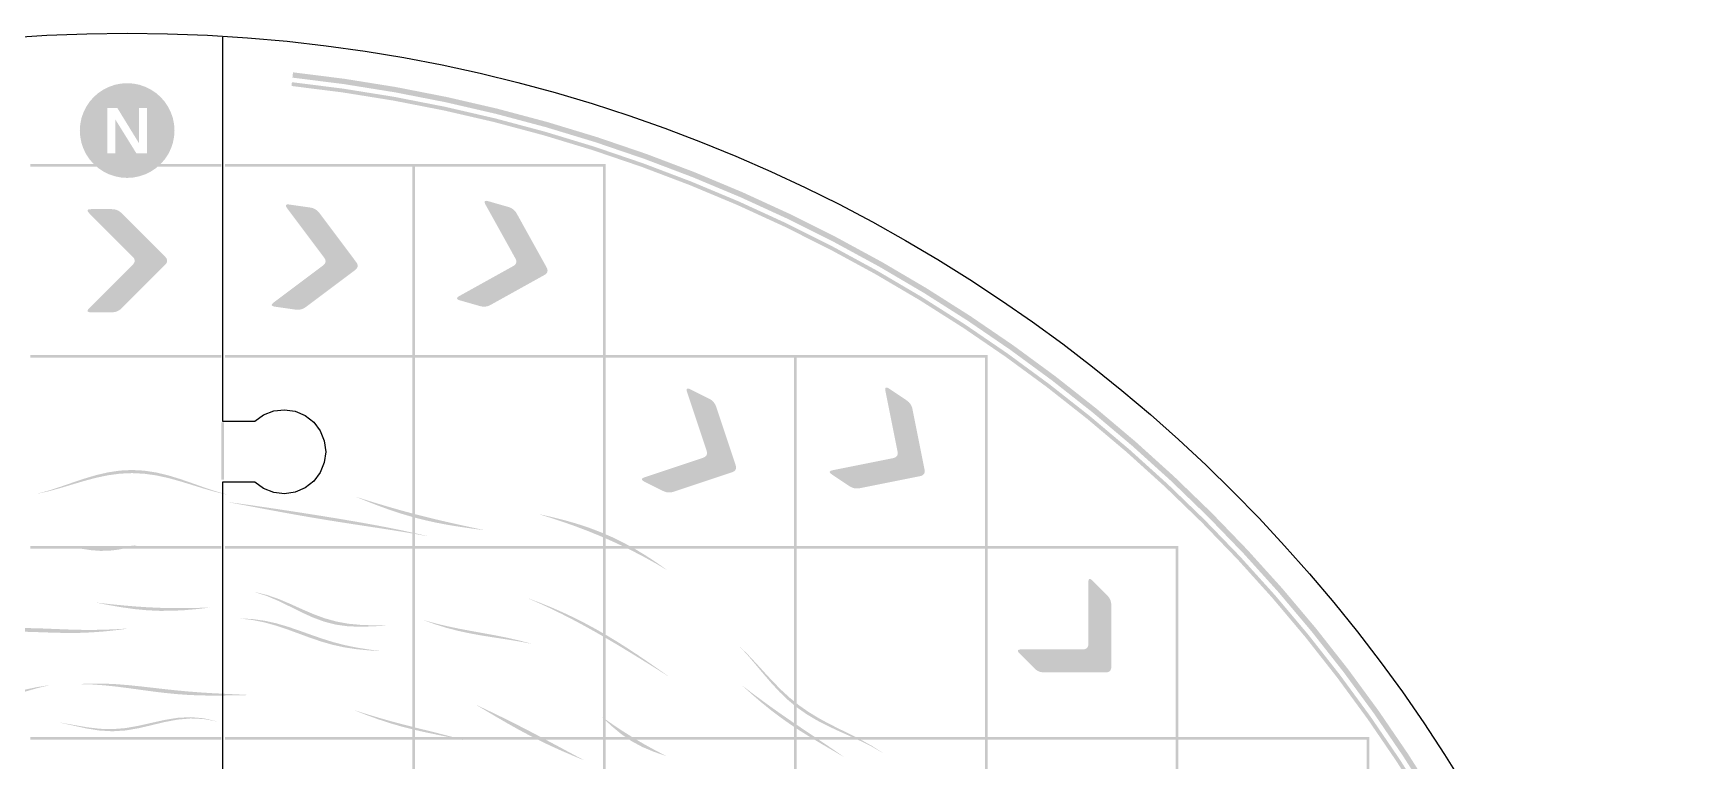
# Model space of a CAD drawing. Header units: millimetres. Extents: x 0 to 382, y 0 to 382.
# Drawn here: x 179.6 to 382.4, y 293.4 to 382.4 of the extents above; entities that cross this region are included whole.
import ezdxf

# ---------------------------------------------------------------- set-up
doc = ezdxf.new("R2010")
doc.units = ezdxf.units.MM
doc.layers.add('CUT', color=1, linetype='Continuous')
doc.layers.add('RASTER', color=7, linetype='Continuous')

msp = doc.modelspace()

# ---------------------------------------------------------------- hatches: boundary and pattern name
at = {"layer": 'RASTER'}
for points in [[(211.422, 377.623), (217.722, 376.829), (223.992, 375.823), (230.224, 374.605), (236.411, 373.177), (242.547, 371.54), (248.623, 369.697), (254.634, 367.649), (260.572, 365.399), (266.43, 362.949), (272.202, 360.302), (277.881, 357.461), (283.461, 354.43), (288.935, 351.212), (294.296, 347.81), (299.54, 344.229), (304.659, 340.472), (309.649, 336.544), (314.502, 332.45), (319.214, 328.193), (323.78, 323.78), (328.193, 319.214), (332.45, 314.502), (336.544, 309.649), (340.472, 304.659), (344.229, 299.54), (347.81, 294.296), (351.212, 288.935), (354.43, 283.461), (357.461, 277.881), (360.302, 272.202), (362.949, 266.43), (365.399, 260.572), (367.649, 254.634), (369.697, 248.623), (371.54, 242.547), (373.177, 236.411), (374.605, 230.224), (375.823, 223.992), (376.829, 217.723), (377.623, 211.422), (376.973, 211.352), (376.182, 217.63), (375.179, 223.878), (373.966, 230.088), (372.542, 236.254), (370.912, 242.368), (369.075, 248.423), (367.034, 254.413), (364.791, 260.33), (362.35, 266.168), (359.712, 271.919), (356.882, 277.579), (353.861, 283.139), (350.654, 288.594), (347.264, 293.937), (343.695, 299.162), (339.951, 304.264), (336.037, 309.236), (331.957, 314.072), (327.716, 318.768), (323.318, 323.318), (318.768, 327.716), (314.072, 331.957), (309.236, 336.037), (304.264, 339.952), (299.162, 343.695), (293.937, 347.264), (288.594, 350.654), (283.139, 353.861), (277.579, 356.882), (271.919, 359.712), (266.167, 362.35), (260.33, 364.791), (254.412, 367.034), (248.423, 369.075), (242.368, 370.912), (236.254, 372.543), (230.088, 373.966), (223.878, 375.179), (217.63, 376.182), (211.352, 376.973)], [(211.291, 376.416), (217.55, 375.627), (223.779, 374.628), (229.971, 373.418), (236.118, 371.999), (242.214, 370.373), (248.251, 368.541), (254.223, 366.506), (260.122, 364.271), (265.942, 361.837), (271.677, 359.207), (277.319, 356.385), (282.863, 353.373), (288.301, 350.176), (293.629, 346.796), (298.838, 343.238), (303.925, 339.505), (308.882, 335.603), (313.704, 331.535), (318.385, 327.306), (322.921, 322.921), (327.306, 318.385), (331.535, 313.704), (335.603, 308.882), (339.505, 303.925), (343.238, 298.838), (346.796, 293.629), (350.176, 288.302), (353.373, 282.863), (356.385, 277.32), (359.207, 271.677), (361.837, 265.943), (364.271, 260.122), (366.506, 254.223), (368.541, 248.251), (370.373, 242.214), (371.999, 236.118), (373.417, 229.971), (374.627, 223.78), (375.627, 217.55), (376.415, 211.291), (375.951, 211.241), (375.165, 217.484), (374.168, 223.698), (372.961, 229.874), (371.545, 236.006), (369.923, 242.086), (368.097, 248.108), (366.067, 254.065), (363.837, 259.949), (361.409, 265.755), (358.786, 271.475), (355.971, 277.104), (352.967, 282.633), (349.777, 288.058), (346.406, 293.372), (342.857, 298.569), (339.134, 303.642), (335.241, 308.587), (331.183, 313.397), (326.965, 318.067), (322.591, 322.591), (318.067, 326.965), (313.397, 331.183), (308.587, 335.241), (303.642, 339.134), (298.568, 342.857), (293.372, 346.406), (288.058, 349.777), (282.633, 352.967), (277.103, 355.971), (271.475, 358.786), (265.755, 361.409), (259.949, 363.837), (254.065, 366.067), (248.108, 368.097), (242.086, 369.924), (236.006, 371.546), (229.874, 372.961), (223.698, 374.168), (217.484, 375.165), (211.241, 375.951)], [(179.298, 366.424), (202.648, 366.424), (202.648, 366.098), (179.298, 366.098)], [(203.115, 366.424), (226.324, 366.424), (226.324, 366.098), (203.115, 366.098)], [(225.998, 366.424), (249.674, 366.424), (249.674, 366.098), (225.998, 366.098)], [(225.998, 366.098), (226.324, 366.098), (226.324, 343.074), (225.998, 343.074)], [(249.348, 366.098), (249.674, 366.098), (249.674, 343.074), (249.348, 343.074)], [(210.712, 360.993), (210.625, 361.123), (210.572, 361.232), (210.554, 361.321), (210.571, 361.389), (210.622, 361.436), (210.709, 361.463), (210.83, 361.469), (210.986, 361.455), (213.528, 361.091), (213.697, 361.059), (213.858, 361.013), (214.01, 360.952), (214.153, 360.877), (214.288, 360.787), (214.415, 360.683), (214.533, 360.565), (214.642, 360.432), (219.151, 354.42), (219.241, 354.282), (219.3, 354.149), (219.328, 354.019), (219.326, 353.895), (219.293, 353.774), (219.23, 353.658), (219.136, 353.547), (219.011, 353.439), (212.999, 348.93), (212.857, 348.833), (212.71, 348.753), (212.56, 348.688), (212.405, 348.64), (212.247, 348.608), (212.084, 348.592), (211.916, 348.592), (211.745, 348.609), (209.202, 348.972), (209.049, 349.002), (208.934, 349.042), (208.859, 349.092), (208.822, 349.152), (208.825, 349.222), (208.868, 349.302), (208.949, 349.392), (209.069, 349.492), (215.081, 354.001), (215.206, 354.108), (215.3, 354.22), (215.364, 354.336), (215.397, 354.456), (215.399, 354.581), (215.37, 354.71), (215.311, 354.843), (215.221, 354.981)], [(234.969, 361.447), (234.9, 361.587), (234.862, 361.703), (234.856, 361.793), (234.882, 361.858), (234.94, 361.898), (235.029, 361.913), (235.15, 361.902), (235.302, 361.867), (237.772, 361.161), (237.935, 361.106), (238.088, 361.039), (238.23, 360.958), (238.362, 360.864), (238.484, 360.757), (238.595, 360.636), (238.695, 360.503), (238.786, 360.356), (242.435, 353.787), (242.505, 353.638), (242.546, 353.498), (242.556, 353.366), (242.537, 353.243), (242.488, 353.128), (242.41, 353.022), (242.301, 352.924), (242.163, 352.835), (235.594, 349.185), (235.44, 349.108), (235.284, 349.048), (235.126, 349.005), (234.966, 348.978), (234.804, 348.968), (234.641, 348.974), (234.475, 348.998), (234.308, 349.037), (231.838, 349.743), (231.69, 349.793), (231.582, 349.848), (231.514, 349.908), (231.486, 349.972), (231.499, 350.041), (231.551, 350.115), (231.644, 350.193), (231.777, 350.276), (238.346, 353.925), (238.484, 354.014), (238.593, 354.112), (238.671, 354.219), (238.72, 354.333), (238.74, 354.457), (238.729, 354.588), (238.689, 354.729), (238.618, 354.878)], [(186.494, 360.395), (186.389, 360.511), (186.321, 360.612), (186.291, 360.697), (186.298, 360.767), (186.342, 360.821), (186.424, 360.86), (186.543, 360.883), (186.699, 360.891), (189.268, 360.891), (189.44, 360.883), (189.605, 360.86), (189.764, 360.821), (189.917, 360.767), (190.063, 360.697), (190.203, 360.612), (190.337, 360.511), (190.464, 360.395), (195.778, 355.081), (195.886, 354.958), (195.963, 354.834), (196.01, 354.71), (196.025, 354.586), (196.01, 354.462), (195.963, 354.338), (195.886, 354.215), (195.778, 354.091), (190.464, 348.777), (190.337, 348.661), (190.203, 348.56), (190.063, 348.475), (189.917, 348.405), (189.764, 348.351), (189.605, 348.312), (189.44, 348.289), (189.268, 348.282), (186.699, 348.282), (186.543, 348.289), (186.424, 348.312), (186.342, 348.351), (186.298, 348.405), (186.291, 348.475), (186.321, 348.56), (186.389, 348.661), (186.494, 348.777), (191.808, 354.091), (191.916, 354.215), (191.994, 354.338), (192.04, 354.462), (192.056, 354.586), (192.04, 354.71), (191.994, 354.834), (191.916, 354.958), (191.808, 355.081)], [(179.298, 343.074), (202.648, 343.074), (202.648, 342.748), (179.298, 342.748)], [(203.115, 343.074), (226.324, 343.074), (226.324, 342.748), (203.115, 342.748)], [(225.998, 343.074), (249.674, 343.074), (249.674, 342.748), (225.998, 342.748)], [(225.998, 342.748), (226.324, 342.748), (226.324, 319.724), (225.998, 319.724)], [(249.348, 343.074), (273.024, 343.074), (273.024, 342.748), (249.348, 342.748)], [(249.348, 342.748), (249.674, 342.748), (249.674, 319.724), (249.348, 319.724)], [(272.698, 343.074), (296.374, 343.074), (296.374, 342.748), (272.698, 342.748)], [(272.698, 342.748), (273.024, 342.748), (273.024, 319.724), (272.698, 319.724)], [(296.048, 342.748), (296.374, 342.748), (296.374, 319.724), (296.048, 319.724)], [(259.632, 338.508), (259.59, 338.659), (259.575, 338.779), (259.585, 338.869), (259.623, 338.928), (259.687, 338.956), (259.777, 338.955), (259.894, 338.922), (260.037, 338.859), (262.335, 337.71), (262.485, 337.627), (262.623, 337.532), (262.748, 337.426), (262.86, 337.309), (262.96, 337.182), (263.047, 337.043), (263.121, 336.893), (263.183, 336.733), (265.559, 329.603), (265.601, 329.444), (265.614, 329.299), (265.601, 329.167), (265.559, 329.049), (265.49, 328.946), (265.393, 328.856), (265.268, 328.779), (265.116, 328.717), (257.987, 326.341), (257.821, 326.294), (257.657, 326.263), (257.494, 326.25), (257.332, 326.253), (257.171, 326.273), (257.011, 326.309), (256.853, 326.363), (256.696, 326.433), (254.398, 327.581), (254.262, 327.658), (254.166, 327.732), (254.11, 327.803), (254.095, 327.872), (254.12, 327.937), (254.185, 327.999), (254.29, 328.059), (254.436, 328.116), (261.566, 330.492), (261.718, 330.555), (261.843, 330.631), (261.939, 330.721), (262.009, 330.825), (262.05, 330.942), (262.064, 331.074), (262.05, 331.219), (262.009, 331.378)], [(283.896, 338.644), (283.873, 338.799), (283.873, 338.921), (283.894, 339.008), (283.939, 339.062), (284.006, 339.083), (284.095, 339.07), (284.207, 339.023), (284.342, 338.943), (286.479, 337.518), (286.618, 337.416), (286.742, 337.305), (286.853, 337.185), (286.95, 337.055), (287.033, 336.916), (287.102, 336.767), (287.158, 336.609), (287.199, 336.442), (288.673, 329.073), (288.694, 328.91), (288.69, 328.764), (288.66, 328.636), (288.604, 328.524), (288.523, 328.429), (288.415, 328.352), (288.282, 328.292), (288.123, 328.249), (280.754, 326.775), (280.584, 326.749), (280.417, 326.74), (280.254, 326.746), (280.093, 326.769), (279.936, 326.809), (279.783, 326.865), (279.632, 326.938), (279.485, 327.027), (277.347, 328.451), (277.222, 328.545), (277.135, 328.63), (277.089, 328.707), (277.082, 328.777), (277.115, 328.839), (277.187, 328.893), (277.3, 328.939), (277.452, 328.977), (284.82, 330.451), (284.979, 330.494), (285.112, 330.554), (285.22, 330.631), (285.301, 330.726), (285.357, 330.837), (285.387, 330.966), (285.391, 331.112), (285.37, 331.275)], [(202.648, 334.809), (202.974, 334.809), (202.974, 327.804), (202.648, 327.804)], [(180.168, 326.115), (181.592, 326.506), (183.018, 326.967), (184.451, 327.461), (185.893, 327.945), (187.345, 328.376), (188.808, 328.715), (190.278, 328.931), (191.752, 329.002), (193.225, 328.921), (194.693, 328.696), (196.153, 328.347), (197.602, 327.904), (199.039, 327.407), (200.468, 326.9), (201.89, 326.425), (203.31, 326.017), (203.308, 325.999), (201.882, 326.335), (200.457, 326.743), (199.027, 327.187), (197.589, 327.628), (196.141, 328.025), (194.684, 328.341), (193.219, 328.546), (191.75, 328.619), (190.28, 328.555), (188.814, 328.36), (187.354, 328.055), (185.903, 327.669), (184.461, 327.24), (183.027, 326.81), (181.598, 326.417), (180.169, 326.096)], [(203.568, 325.068), (205.092, 324.861), (206.614, 324.646), (208.134, 324.425), (209.653, 324.199), (211.171, 323.969), (212.688, 323.735), (214.205, 323.497), (215.722, 323.253), (217.238, 323.004), (218.753, 322.747), (220.269, 322.481), (221.783, 322.204), (223.295, 321.913), (224.805, 321.606), (226.313, 321.282), (227.816, 320.937), (227.811, 320.919), (226.289, 321.194), (224.765, 321.451), (223.241, 321.694), (221.719, 321.93), (220.198, 322.161), (218.679, 322.393), (217.163, 322.628), (215.65, 322.87), (214.139, 323.119), (212.63, 323.378), (211.122, 323.645), (209.614, 323.921), (208.106, 324.202), (206.595, 324.486), (205.083, 324.77), (203.567, 325.049)], [(219.228, 325.689), (220.625, 325.248), (222.022, 324.82), (223.42, 324.408), (224.822, 324.012), (226.227, 323.634), (227.636, 323.273), (229.051, 322.928), (230.471, 322.597), (231.897, 322.278), (233.329, 321.968), (234.766, 321.664), (234.76, 321.647), (233.289, 321.843), (231.828, 322.053), (230.379, 322.289), (228.945, 322.56), (227.526, 322.873), (226.12, 323.233), (224.727, 323.641), (223.345, 324.095), (221.969, 324.591), (220.596, 325.119), (219.224, 325.671)], [(241.617, 323.578), (243.136, 323.24), (244.644, 322.861), (246.136, 322.433), (247.607, 321.948), (249.054, 321.4), (250.474, 320.786), (251.862, 320.107), (253.22, 319.364), (254.547, 318.564), (255.846, 317.713), (257.118, 316.82), (257.109, 316.804), (255.78, 317.585), (254.432, 318.332), (253.066, 319.045), (251.682, 319.724), (250.283, 320.37), (248.868, 320.981), (247.44, 321.56), (245.999, 322.107), (244.546, 322.622), (243.083, 323.106), (241.611, 323.561)], [(179.298, 319.724), (202.648, 319.724), (202.648, 319.398), (179.298, 319.398)], [(185.63, 319.378), (186.743, 319.383), (187.853, 319.426), (188.964, 319.494), (190.075, 319.579), (191.188, 319.68), (192.303, 319.8), (192.302, 319.781), (191.188, 319.49), (190.078, 319.265), (188.97, 319.134), (187.861, 319.112), (186.749, 319.194), (185.631, 319.359)], [(203.115, 319.724), (226.324, 319.724), (226.324, 319.398), (203.115, 319.398)], [(225.998, 319.724), (249.674, 319.724), (249.674, 319.398), (225.998, 319.398)], [(225.998, 319.398), (226.324, 319.398), (226.324, 296.374), (225.998, 296.374)], [(249.348, 319.724), (273.024, 319.724), (273.024, 319.398), (249.348, 319.398)], [(249.348, 319.398), (249.674, 319.398), (249.674, 296.374), (249.348, 296.374)], [(272.698, 319.724), (296.374, 319.724), (296.374, 319.398), (272.698, 319.398)], [(272.698, 319.398), (273.024, 319.398), (273.024, 296.374), (272.698, 296.374)], [(296.048, 319.724), (319.724, 319.724), (319.724, 319.398), (296.048, 319.398)], [(296.048, 319.398), (296.374, 319.398), (296.374, 296.374), (296.048, 296.374)], [(319.398, 319.398), (319.724, 319.398), (319.724, 296.374), (319.398, 296.374)], [(308.712, 315.276), (308.719, 315.432), (308.742, 315.551), (308.781, 315.633), (308.835, 315.677), (308.905, 315.684), (308.99, 315.654), (309.091, 315.586), (309.207, 315.481), (311.023, 313.665), (311.139, 313.538), (311.24, 313.404), (311.325, 313.265), (311.395, 313.118), (311.449, 312.966), (311.487, 312.806), (311.511, 312.641), (311.518, 312.469), (311.518, 304.954), (311.507, 304.79), (311.475, 304.648), (311.42, 304.527), (311.343, 304.429), (311.245, 304.352), (311.124, 304.297), (310.982, 304.265), (310.818, 304.254), (303.303, 304.254), (303.131, 304.261), (302.966, 304.285), (302.806, 304.323), (302.654, 304.377), (302.507, 304.447), (302.368, 304.532), (302.234, 304.633), (302.107, 304.749), (300.291, 306.565), (300.186, 306.681), (300.118, 306.782), (300.088, 306.867), (300.095, 306.937), (300.139, 306.991), (300.221, 307.03), (300.34, 307.053), (300.496, 307.06), (308.011, 307.06), (308.175, 307.071), (308.317, 307.104), (308.438, 307.159), (308.536, 307.236), (308.613, 307.334), (308.668, 307.455), (308.701, 307.597), (308.712, 307.761)], [(187.456, 312.778), (188.993, 312.607), (190.526, 312.454), (192.055, 312.323), (193.581, 312.221), (195.106, 312.151), (196.633, 312.113), (198.162, 312.109), (199.696, 312.137), (201.235, 312.191), (201.233, 312.173), (199.686, 311.996), (198.148, 311.861), (196.618, 311.785), (195.094, 311.78), (193.573, 311.85), (192.052, 311.995), (190.527, 312.205), (188.996, 312.466), (187.456, 312.76)], [(206.76, 314.081), (208.23, 313.727), (209.674, 313.225), (211.094, 312.625), (212.5, 311.991), (213.902, 311.386), (215.312, 310.866), (216.744, 310.468), (218.203, 310.204), (219.694, 310.064), (221.212, 310.009), (222.746, 309.988), (222.741, 309.969), (221.179, 309.882), (219.639, 309.836), (218.132, 309.892), (216.664, 310.094), (215.231, 310.46), (213.825, 310.98), (212.433, 311.615), (211.042, 312.309), (209.638, 312.993), (208.212, 313.598), (206.758, 314.063)], [(240.251, 313.288), (241.661, 312.759), (243.057, 312.193), (244.436, 311.588), (245.798, 310.945), (247.141, 310.265), (248.466, 309.548), (249.773, 308.798), (251.062, 308.018), (252.334, 307.211), (253.592, 306.383), (254.837, 305.538), (256.071, 304.682), (257.298, 303.818), (257.289, 303.802), (256.024, 304.599), (254.756, 305.393), (253.482, 306.181), (252.204, 306.963), (250.918, 307.736), (249.624, 308.498), (248.321, 309.247), (247.007, 309.978), (245.681, 310.69), (244.343, 311.378), (242.991, 312.04), (241.625, 312.671), (240.245, 313.271)], [(205.014, 310.85), (206.48, 310.773), (207.932, 310.573), (209.366, 310.257), (210.782, 309.844), (212.182, 309.369), (213.572, 308.871), (214.96, 308.388), (216.354, 307.954), (217.759, 307.588), (219.182, 307.295), (220.621, 307.065), (222.074, 306.873), (222.07, 306.855), (220.593, 306.955), (219.134, 307.099), (217.698, 307.317), (216.283, 307.626), (214.886, 308.023), (213.5, 308.493), (212.117, 309.002), (210.727, 309.513), (209.324, 309.982), (207.904, 310.373), (206.465, 310.66), (205.011, 310.831)], [(227.471, 310.632), (228.879, 310.239), (230.305, 309.897), (231.748, 309.595), (233.204, 309.32), (234.671, 309.056), (236.142, 308.786), (237.61, 308.494), (239.071, 308.164), (240.516, 307.784), (240.508, 307.766), (239.024, 308.049), (237.531, 308.293), (236.04, 308.52), (234.56, 308.755), (233.097, 309.017), (231.655, 309.326), (230.237, 309.691), (228.842, 310.121), (227.466, 310.614)], [(170.489, 308.607), (171.933, 308.979), (173.393, 309.272), (174.866, 309.482), (176.35, 309.61), (177.84, 309.666), (179.333, 309.664), (180.826, 309.623), (182.316, 309.563), (183.801, 309.504), (185.283, 309.461), (186.76, 309.448), (188.234, 309.471), (189.708, 309.529), (191.183, 309.617), (191.183, 309.598), (189.709, 309.409), (188.239, 309.255), (186.771, 309.146), (185.301, 309.087), (183.828, 309.076), (182.35, 309.103), (180.867, 309.152), (179.379, 309.204), (177.888, 309.24), (176.396, 309.238), (174.907, 309.182), (173.425, 309.059), (171.952, 308.861), (170.492, 308.589)], [(266.053, 307.437), (267.106, 306.4), (268.122, 305.319), (269.119, 304.223), (270.12, 303.144), (271.143, 302.107), (272.206, 301.133), (273.321, 300.234), (274.495, 299.412), (275.726, 298.661), (277.007, 297.967), (278.323, 297.306), (279.654, 296.652), (280.976, 295.977), (282.266, 295.254), (283.501, 294.46), (283.488, 294.446), (282.206, 295.186), (280.873, 295.856), (279.511, 296.482), (278.148, 297.093), (276.808, 297.719), (275.512, 298.389), (274.274, 299.125), (273.103, 299.944), (271.999, 300.853), (270.957, 301.849), (269.961, 302.919), (268.993, 304.041), (268.033, 305.187), (267.056, 306.325), (266.043, 307.421)], [(169.939, 300.345), (171.397, 300.542), (172.846, 300.789), (174.286, 301.088), (175.723, 301.429), (177.161, 301.79), (178.605, 302.14), (180.059, 302.447), (181.522, 302.682), (181.524, 302.664), (180.072, 302.307), (178.633, 301.898), (177.2, 301.481), (175.77, 301.097), (174.334, 300.78), (172.886, 300.549), (171.422, 300.404), (169.942, 300.326)], [(185.348, 302.84), (186.831, 302.897), (188.315, 302.885), (189.799, 302.814), (191.28, 302.696), (192.758, 302.546), (194.232, 302.379), (195.703, 302.211), (197.171, 302.054), (198.639, 301.917), (200.107, 301.803), (201.578, 301.712), (203.052, 301.637), (204.529, 301.569), (206.008, 301.496), (206.005, 301.477), (204.514, 301.453), (203.029, 301.428), (201.55, 301.418), (200.078, 301.439), (198.61, 301.5), (197.147, 301.605), (195.684, 301.75), (194.22, 301.929), (192.752, 302.128), (191.28, 302.331), (189.803, 302.52), (188.321, 302.675), (186.835, 302.78), (185.349, 302.822)], [(266.415, 302.616), (267.611, 301.704), (268.816, 300.807), (270.033, 299.926), (271.26, 299.061), (272.499, 298.209), (273.746, 297.365), (274.998, 296.524), (276.252, 295.681), (277.503, 294.829), (278.746, 293.963), (278.734, 293.949), (277.418, 294.726), (276.102, 295.496), (274.799, 296.273), (273.517, 297.07), (272.262, 297.897), (271.038, 298.762), (269.845, 299.667), (268.679, 300.613), (267.535, 301.594), (266.404, 302.601)], [(233.905, 300.249), (235.241, 299.618), (236.57, 298.977), (237.891, 298.325), (239.206, 297.662), (240.514, 296.987), (241.816, 296.303), (243.113, 295.613), (244.407, 294.919), (245.7, 294.225), (246.996, 293.535), (246.987, 293.519), (245.627, 294.086), (244.279, 294.668), (242.944, 295.272), (241.623, 295.904), (240.317, 296.565), (239.024, 297.257), (237.739, 297.977), (236.46, 298.718), (235.182, 299.473), (233.898, 300.231)], [(182.962, 298.116), (184.572, 297.835), (186.171, 297.555), (187.757, 297.361), (189.333, 297.316), (190.907, 297.442), (192.486, 297.717), (194.076, 298.077), (195.678, 298.435), (197.287, 298.697), (198.894, 298.783), (200.487, 298.647), (202.058, 298.286), (202.056, 298.268), (200.479, 298.556), (198.882, 298.624), (197.274, 298.48), (195.667, 298.174), (194.068, 297.787), (192.482, 297.417), (190.907, 297.152), (189.337, 297.055), (187.764, 297.144), (186.179, 297.396), (184.578, 297.744), (182.963, 298.097)], [(218.974, 299.621), (220.423, 299.159), (221.878, 298.72), (223.339, 298.305), (224.807, 297.913), (226.283, 297.537), (227.765, 297.168), (229.249, 296.797), (230.733, 296.411), (232.211, 295.999), (232.204, 295.982), (230.692, 296.303), (229.182, 296.609), (227.679, 296.92), (226.19, 297.255), (224.718, 297.63), (223.263, 298.053), (221.823, 298.527), (220.393, 299.048), (218.969, 299.603)], [(249.255, 298.777), (250.508, 297.906), (251.774, 297.064), (253.057, 296.256), (254.361, 295.485), (255.689, 294.752), (257.042, 294.055), (257.032, 294.039), (255.561, 294.547), (254.151, 295.139), (252.821, 295.856), (251.573, 296.713), (250.391, 297.695), (249.246, 298.761)], [(179.298, 296.374), (202.648, 296.374), (202.648, 296.048), (179.298, 296.048)], [(203.115, 296.374), (226.324, 296.374), (226.324, 296.048), (203.115, 296.048)], [(225.998, 296.374), (249.674, 296.374), (249.674, 296.048), (225.998, 296.048)], [(249.348, 296.374), (273.024, 296.374), (273.024, 296.048), (249.348, 296.048)], [(272.698, 296.374), (296.374, 296.374), (296.374, 296.048), (272.698, 296.048)], [(296.048, 296.374), (319.724, 296.374), (319.724, 296.048), (296.048, 296.048)], [(319.398, 296.374), (343.074, 296.374), (343.074, 296.048), (319.398, 296.048)], [(225.998, 296.048), (226.324, 296.048), (226.324, 273.024), (225.998, 273.024)], [(249.348, 296.048), (249.674, 296.048), (249.674, 273.024), (249.348, 273.024)], [(272.698, 296.048), (273.024, 296.048), (273.024, 273.024), (272.698, 273.024)], [(296.048, 296.048), (296.374, 296.048), (296.374, 273.024), (296.048, 273.024)], [(319.398, 296.048), (319.724, 296.048), (319.724, 273.024), (319.398, 273.024)], [(342.748, 296.048), (343.074, 296.048), (343.074, 273.024), (342.748, 273.024)]]:
    msp.add_hatch(color=7, dxfattribs=at).paths.add_polyline_path(points)
h = msp.add_hatch(color=7, dxfattribs=at)
h.paths.add_polyline_path([(196.927, 370.504), (196.877, 369.748), (196.729, 369.005), (196.486, 368.288), (196.151, 367.608), (195.73, 366.978), (195.231, 366.409), (194.661, 365.909), (194.031, 365.489), (193.352, 365.154), (192.635, 364.91), (191.892, 364.762), (191.136, 364.713), (190.38, 364.762), (189.637, 364.91), (188.92, 365.154), (188.241, 365.489), (187.611, 365.909), (187.041, 366.409), (186.542, 366.978), (186.121, 367.608), (185.786, 368.288), (185.542, 369.005), (185.395, 369.748), (185.345, 370.504), (185.395, 371.259), (185.542, 372.002), (185.786, 372.72), (186.121, 373.399), (186.542, 374.029), (187.041, 374.598), (187.611, 375.098), (188.241, 375.519), (188.92, 375.854), (189.637, 376.097), (190.38, 376.245), (191.136, 376.294), (191.892, 376.245), (192.635, 376.097), (193.352, 375.854), (194.031, 375.519), (194.661, 375.098), (195.231, 374.598), (195.73, 374.029), (196.151, 373.399), (196.486, 372.72), (196.729, 372.002), (196.877, 371.259)])
h.paths.add_polyline_path([(193.575, 367.705), (193.575, 373.24), (192.59, 373.24), (192.59, 368.964), (192.574, 368.964), (189.948, 373.24), (188.697, 373.24), (188.697, 367.705), (189.682, 367.705), (189.682, 371.848), (189.698, 371.848), (192.27, 367.705), (193.575, 367.705)], flags=0)

# ---------------------------------------------------------------- linework, layer by layer
at = {"layer": 'CUT'}
msp.add_lwpolyline([(202.811, 381.915), (202.811, 334.972), (206.757, 334.972), (207.83, 335.749), (209.065, 336.227), (210.382, 336.372), (211.692, 336.176), (212.908, 335.651), (213.95, 334.833), (214.748, 333.776), (215.249, 332.55), (215.42, 331.236), (215.249, 329.922), (214.748, 328.696), (213.95, 327.639), (212.908, 326.821), (211.692, 326.296), (210.382, 326.1), (209.065, 326.245), (207.83, 326.723), (206.757, 327.5), (202.811, 327.5), (202.811, 288.272)], dxfattribs=at)
msp.add_circle((191.136, 191.136), 191.273, dxfattribs=at)

doc.saveas('drawing.dxf')
